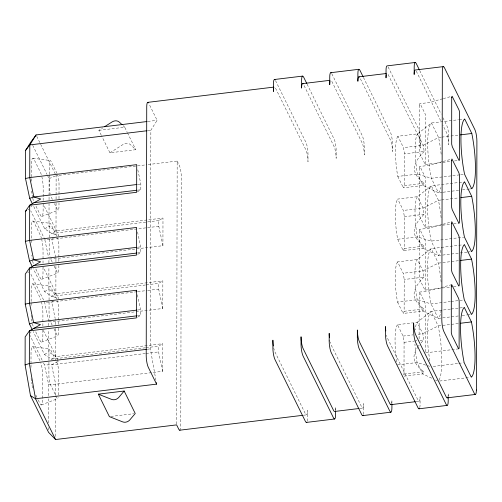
<?xml version="1.0" encoding="UTF-8"?>
<svg xmlns="http://www.w3.org/2000/svg" width="502" height="502" viewBox="0 0 502 502"><rect width="100%" height="100%" fill="white"/><g stroke="black" fill="none" stroke-linecap="round" stroke-linejoin="round"><path stroke-width="0.38" stroke-dasharray="2.51 1.88" d="M30.998 367.382L31.005 364.264M31.005 363.486L31.03 352.567A11.596 2.41 83.1 0 1 33.816 348.137L40.034 360.781M31.124 305.348L31.13 302.229M31.137 301.451L31.162 289.754A11.596 2.41 83.1 0 1 33.948 285.324L40.166 297.968A11.596 2.41 83.1 0 1 40.882 299.769M31.256 242.535L31.287 226.942A11.596 2.41 83.1 0 1 34.08 222.511L40.298 235.156A11.596 2.41 83.1 0 1 41.359 238.073M31.388 181.278L31.419 164.123A11.596 2.41 83.1 0 1 34.211 159.699L40.43 172.343A11.596 2.41 83.1 0 1 41.81 176.497M42.739 398.287L42.783 376.456A11.596 2.41 83.1 0 0 40.75 362.582M42.877 330.015L42.865 336.252A11.596 2.41 83.1 0 1 40.078 340.682L35.586 331.552M42.89 326.118L42.915 313.643A11.596 2.41 83.1 0 0 41.547 302.129M43.009 267.202L42.996 273.439A11.596 2.41 83.1 0 1 40.21 277.87L35.717 268.733M43.021 263.305L43.046 250.824A11.596 2.41 83.1 0 0 41.679 239.316M43.141 204.389L43.128 210.627A11.596 2.41 83.1 0 1 40.342 215.057L35.849 205.92M43.147 200.493L43.153 197.368M43.159 196.589L43.178 188.012A11.596 2.41 83.1 0 0 41.961 177.156M48.575 430.026L48.575 427.679M48.587 422.985L48.638 398.751M48.644 395.626L48.669 384.676L44.458 364.91L42.752 361.434M48.669 384.676L55.684 384.25L162.661 371.311L162.717 343.669L55.741 356.608L48.738 351.921L48.782 329.569M48.788 325.716L48.801 321.864L44.59 302.097L30.911 274.299M48.801 321.864L55.816 321.431L162.792 308.498L162.849 280.856L55.873 293.795L48.87 289.108L48.914 266.757M48.92 262.904L48.932 259.051L55.948 258.618L162.924 245.685L162.981 218.044L56.004 230.983L51.831 233.505L44.741 228.862L33.458 205.927M56.067 202.952L56.004 230.983L48.995 226.289L49.045 203.617M49.052 199.708L49.096 178.599L47.389 175.129M49.328 175.11L49.303 186.807A7.248 1.506 83.1 0 0 50.156 193.998M49.328 174.326L49.347 164.192A7.248 1.506 83.1 0 1 51.091 161.424L57.316 174.068M55.578 436.407L55.659 395.927M55.666 395.149L55.684 384.25L51.562 364.86L58.452 361.164L43.241 330.253M55.804 328.471L55.741 356.608L51.574 359.131L44.483 354.494L33.195 331.558M55.81 324.562L55.339 319.197M55.929 266.436L55.873 293.795L51.706 296.318L44.615 291.675L33.327 268.739M55.942 261.749L55.948 258.618L51.825 239.234L53.199 238.494M56.073 199.062L56.124 175.706L136.82 165.949M58.59 394.917L58.634 372.302A7.248 1.506 83.1 0 0 56.921 362.507L50.696 349.863A7.248 1.506 83.1 0 0 48.958 352.63L48.907 375.245A7.248 1.506 83.1 0 0 50.627 385.04L56.845 397.684A7.248 1.506 83.1 0 0 58.351 397.59M58.728 328.208L58.721 332.104A7.248 1.506 83.1 0 1 56.977 334.872L53.865 328.546M58.734 324.305L58.765 309.489A7.248 1.506 83.1 0 0 57.498 300.817M58.859 265.389L58.853 269.292A7.248 1.506 83.1 0 1 57.109 272.059L53.996 265.734M58.866 261.492L58.897 246.677A7.248 1.506 83.1 0 0 57.63 238.004M58.991 202.576L58.985 206.479A7.248 1.506 83.1 0 1 57.241 209.246L54.473 203.624M58.998 198.679L59.004 194.782M59.01 193.998L59.029 183.864A7.248 1.506 83.1 0 0 57.761 175.192M137.579 317.195L140.56 315.394L140.573 309.659L137.397 294.749M137.711 254.382L140.692 252.575L140.704 246.846L137.372 231.19M137.247 191.927L140.824 189.762L140.836 184.033L137.504 168.377M155.902 380.303L150.393 348.877L150.851 130.282L157.12 120.317L148.824 103.456M162.661 371.311L158.538 351.927L158.55 346.192L162.717 343.669M162.792 308.498L158.67 289.114L158.682 283.379L162.849 280.856M162.924 245.685L158.801 226.302L158.814 220.566L162.981 218.044M176.622 424.102L177.175 161.067L147.688 164.631M335.618 410.071L335.625 407.053A8.697 1.807 83.1 0 1 335.336 410.253M391.918 403.257L391.924 400.245A8.697 1.807 83.1 0 1 391.642 403.445M403.696 374.963A31.902 6.62 83.1 0 0 404.003 374.103L404.072 342.326A31.902 6.62 83.1 0 0 403.081 336.076L397.477 324.694L412.638 322.861M458.307 315.978L438.215 318.412L422.835 311.083L403.125 313.461A31.883 6.62 83.1 0 0 404.135 311.284L404.204 279.514A31.883 6.62 83.1 0 0 403.213 273.264L397.609 261.881L417.313 259.496L431.193 248.634L462.104 244.894M403.257 250.642A31.883 6.62 83.1 0 0 404.267 248.471L404.336 216.695A31.883 6.62 83.1 0 0 403.338 210.451L397.741 199.068L417.444 196.684L431.325 185.815L458.37 182.546M442.337 192.316L438.472 192.781L423.092 185.451L403.388 187.836A31.89 6.62 83.1 0 0 404.399 185.665L404.468 153.882A31.89 6.62 83.1 0 0 403.47 147.638L397.873 136.255L417.576 133.871L431.456 123.003L458.502 119.733M419.107 338.806L419.201 293.576A2.899 0.602 83.1 0 1 419.898 292.471L424.736 302.304A2.899 0.602 83.1 0 1 425.42 306.226L425.326 351.45A2.899 0.602 83.1 0 1 425.313 351.915M448.223 396.448L448.23 393.436A8.697 1.807 83.1 0 1 447.941 396.636M418.116 346.543L415.273 351.381L414.05 355.887A15.204 12.795 -26.2 0 0 414.206 359.225C415.323 364.559 419.622 368.468 423.713 371.725A31.902 6.62 83.1 0 1 422.703 373.896L403.752 376.186M30.923 206.899L31.758 205.701M30.798 269.718L31.626 268.514M30.245 333.127L31.08 331.929M418.492 345.997L419.151 345.138M421.021 342.897L423.776 339.942A31.902 6.62 83.1 0 0 422.784 333.692L417.187 322.315L413.397 322.773M424.171 151.497C419.91 155.996 415.248 161.035 414.445 167.442A15.204 12.795 -26.2 0 0 414.596 170.78C415.719 176.12 420.017 180.03 424.108 183.28A31.89 6.62 83.1 0 1 423.092 185.451L417.495 174.075A31.89 6.62 83.1 0 1 417.576 133.871L423.18 145.254A31.89 6.62 83.1 0 1 424.171 151.497L404.468 153.882M466.935 252.136L438.346 255.593L422.96 248.264L417.363 236.888A31.89 6.62 83.1 0 1 417.444 196.684L423.048 208.066A31.883 6.62 83.1 0 1 424.039 214.316C419.779 218.816 415.116 223.848 414.313 230.255A15.204 12.795 -26.2 0 0 414.464 233.593C415.587 238.933 419.885 242.842 423.977 246.093A31.883 6.62 83.1 0 1 422.96 248.258L403.257 250.649L397.659 239.272A31.89 6.62 83.1 0 1 397.741 199.068M423.908 277.129C419.647 281.628 414.985 286.661 414.181 293.068A15.204 12.795 -26.2 0 0 414.338 296.412C415.455 301.746 419.754 305.655 423.845 308.912A31.883 6.62 83.1 0 1 422.835 311.077L417.231 299.7A31.89 6.62 83.1 0 1 417.313 259.496L422.916 270.879A31.883 6.62 83.1 0 1 423.908 277.129L404.204 279.514M101.291 135.258L98.875 130.338L102.684 127.916M109.938 152.821L123.272 144.344A5.798 4.876 -26.2 0 1 130.401 144.607L135.785 149.696L109.938 152.821L101.642 135.96M27.855 209.805L29.066 209.07M44.741 228.862L48.995 226.289M27.723 272.617L28.934 271.883M44.615 291.675L48.87 289.108M44.483 354.494L48.738 351.921M53.068 301.307L51.693 302.047L45.299 302.091M49.096 178.599L56.124 175.706M41.729 216.519L58.106 210.162M41.597 279.332L57.975 272.975M41.465 342.144L57.843 335.788M41.333 404.963L57.711 398.601M442.563 98.819L428.626 102.621L419.942 103.663M443.297 98.618L452.101 96.215M442.375 161.644L428.35 165.459L419.81 166.476M443.115 161.443L451.969 159.034M442.243 224.457L428.219 228.272L419.678 229.288M442.984 224.256L451.844 221.846M451.712 284.659L428.087 291.085L419.553 292.101M147.808 121.44L157.12 120.317M98.875 130.338L124.722 127.213L127.144 132.133M147.751 130.658L150.851 130.282M459.274 119.639L463.139 119.175M137.598 165.855L146.91 164.725M440.907 137.228L438.591 137.504L423.18 145.254L403.47 147.638M441.678 137.134L450.181 136.105M450.953 136.011L458.684 135.076M137.73 184.41L140.836 184.033M137.724 190.139L140.824 189.762M425.338 164.48L450.702 161.418M454.542 160.954L459.154 160.395M397.873 136.255A31.89 6.62 83.1 0 0 397.785 176.453L417.495 174.075L431.337 178.279L459.932 174.821M460.704 174.727L464.57 174.263M404.399 185.665L424.108 183.28M459.142 182.452L462.235 182.082M158.814 220.566L51.831 233.505L58.715 235.538L43.505 204.621M158.801 226.302L51.825 239.234L44.722 239.285L30.704 210.79M443.109 192.222L458.564 190.352M462.43 189.888L468.611 189.135M469.389 189.047L470.932 188.859M440.775 200.041L438.459 200.323L423.048 208.066L403.338 210.451M441.553 199.947L458.552 197.888M137.604 247.222L140.704 246.846M404.336 216.695L424.039 214.316M137.592 252.952L140.692 252.575M425.207 227.293L450.57 224.231M453.645 223.861L459.023 223.208M397.659 239.272L417.363 236.888L431.205 241.092L463.666 237.17M404.267 248.477L423.977 246.093M145.498 284.973L51.706 296.318L58.583 298.351L43.373 267.434M146.277 284.879L158.682 283.379M136.964 291.737L51.693 302.047L55.182 318.45M137.736 291.643L147.042 290.52M147.814 290.426L158.67 289.114M467.707 252.048L470.801 251.671M458.42 260.701L438.328 263.136L422.916 270.879L403.213 273.264M137.473 310.035L140.573 309.659M137.46 315.764L140.56 315.394M425.075 290.106L450.438 287.044M453.513 286.673L457.353 286.209M397.609 261.881A31.89 6.62 83.1 0 0 397.528 302.085L417.231 299.7L431.074 303.911L450.394 301.57M451.166 301.476L462.762 300.077M404.135 311.29L423.845 308.912M450.382 309.106L431.061 311.447L417.187 322.315A31.89 6.62 83.1 0 0 415.135 329.87M451.154 309.019L462.744 307.613M145.373 347.786L51.574 359.131L52.948 359.539M146.145 347.691L158.55 346.192M147.293 349.248L150.393 348.877M145.36 353.521L51.562 364.86L44.458 364.91M146.132 353.427L158.538 351.927M462.166 315.513L466.804 314.955M467.575 314.861L470.669 314.484M458.288 323.52L438.196 325.949L422.784 333.692L416.723 334.426M403.081 336.076L412.933 334.884M404.072 342.326L413.924 341.134M414.683 341.04L416.955 340.764M419.992 340.4L423.776 339.942M425.715 352.831L458.759 348.84M397.396 364.898L417.099 362.513L426.775 365.437M433.264 366.441L457.993 363.448M458.765 363.36L463.402 362.795M404.003 374.103L423.713 371.725M110.904 416.453L133.714 413.698M439.626 381.037L469.765 377.391M303.308 415.254L306.421 414.878M359.677 408.44L362.72 408.07M415.982 401.625L419.026 401.261M32.825 158.23L50.225 160.508M32.693 221.043L50.093 223.321M32.561 283.862L49.962 286.134M32.429 346.675L49.83 348.946M57.077 360.756L58.452 361.164M427.466 365.651L429.555 366.291M435.523 380.014L437.443 380.924M431.676 378.188L422.703 373.896L417.099 362.513A31.89 6.62 83.1 0 1 414.934 344.039M123.109 125.682L124.722 127.213M419.741 70.6L441.176 114.161M442.902 117.675L446.705 125.4A8.697 1.807 83.1 0 1 448.763 137.153L448.75 144.695A8.697 1.807 83.1 0 0 446.692 132.942L442.889 125.211M416.265 71.115L441.158 121.697M388.134 66.979L418.555 128.807A8.697 1.807 83.1 0 1 420.613 140.56L420.594 148.096A8.697 1.807 83.1 0 0 418.536 136.343L388.115 74.516A8.697 1.807 83.1 0 0 387.073 73.417M363.435 77.408L390.399 132.214A8.697 1.807 83.1 0 1 392.464 143.967L392.445 151.504A8.697 1.807 83.1 0 0 390.387 139.751L359.965 77.923M397.785 176.453L403.388 187.836M331.828 73.788L362.249 135.615A8.697 1.807 83.1 0 1 364.308 147.368L364.295 154.905A8.697 1.807 83.1 0 0 362.237 143.152L331.809 81.324A8.697 1.807 83.1 0 0 330.774 80.226M307.13 84.217L334.1 139.023A8.697 1.807 83.1 0 1 336.158 150.776L336.139 158.312A8.697 1.807 83.1 0 0 334.081 146.559L303.66 84.731M397.528 302.085L403.125 313.461M275.523 80.596L305.944 142.424A8.697 1.807 83.1 0 1 308.002 154.177L307.99 161.713A8.697 1.807 83.1 0 0 305.931 149.96L275.51 88.132A8.697 1.807 83.1 0 0 274.036 87.361M177.175 161.067L179.245 165.283A8.697 1.807 83.1 0 1 181.304 177.037L180.789 425.778A8.697 1.807 83.1 0 1 180.5 428.978M127.489 132.835L135.785 149.696M36.759 136.362L55.427 174.301M32.712 145.298L47.05 174.439M52.403 199.407L51.016 196.596A7.248 1.506 83.1 0 1 50.57 195.473M56.839 236.178L50.959 224.237A7.248 1.506 83.1 0 0 49.221 227.004L49.171 249.619A7.248 1.506 83.1 0 0 50.024 256.817M52.271 262.22L50.884 259.415A7.248 1.506 83.1 0 1 50.438 258.292M56.707 298.991L50.827 287.05A7.248 1.506 83.1 0 0 49.089 289.817L49.039 312.432A7.248 1.506 83.1 0 0 49.893 319.63M52.139 325.039L50.758 322.228A7.248 1.506 83.1 0 1 50.307 321.104M29.411 334.332L42.406 360.737M35.799 395.068L37.876 399.285M38.221 399.987L39.947 403.495A11.596 2.41 83.1 0 0 42.733 399.065M44.885 240.044L48.606 257.532M441.164 154.196A40.587 8.427 83.1 0 0 438.591 137.504L431.456 123.003A40.587 8.427 83.1 0 0 431.337 178.279L438.472 192.781A40.587 8.427 83.1 0 0 440.925 187.453M33.402 200.612A11.596 2.41 83.1 0 1 32.737 198.252M32.586 197.593A11.596 2.41 83.1 0 1 31.576 191.011M363.473 414.388A8.697 1.807 83.1 0 0 363.755 411.188L363.774 403.652A8.697 1.807 83.1 0 1 361.685 406.971L331.264 345.144A8.697 1.807 83.1 0 1 330.228 342.025M307.168 421.197A8.697 1.807 83.1 0 0 307.456 417.997L307.469 410.46A8.697 1.807 83.1 0 1 305.379 413.78L274.958 351.952A8.697 1.807 83.1 0 1 273.628 347.478M419.772 407.58A8.697 1.807 83.1 0 0 420.061 404.374L420.08 396.837A8.697 1.807 83.1 0 1 417.984 400.163L387.563 338.335A8.697 1.807 83.1 0 1 386.527 335.217M33.27 263.424A11.596 2.41 83.1 0 1 32.605 261.065M32.454 260.412A11.596 2.41 83.1 0 1 31.601 255.33M441.114 217.755A40.587 8.427 83.1 0 0 438.459 200.323L431.325 185.815A40.587 8.427 83.1 0 0 431.205 241.092L438.346 255.593A40.587 8.427 83.1 0 0 441.346 247.291M441.132 282.055A40.587 8.427 83.1 0 0 438.328 263.136L431.193 248.634A40.587 8.427 83.1 0 0 431.074 303.911L438.215 318.412A40.587 8.427 83.1 0 0 441.214 310.104M33.145 326.237A11.596 2.41 83.1 0 1 32.479 323.878M31.908 321.117A11.596 2.41 83.1 0 1 31.563 318.895M31.388 317.396A11.596 2.41 83.1 0 1 31.199 315.162M32.668 387.933A11.596 2.41 83.1 0 1 31.538 382.461M31.344 380.955A11.596 2.41 83.1 0 1 31.068 377.975M439.018 380.083A40.587 8.427 83.1 0 0 438.196 325.949L431.061 311.447A40.587 8.427 83.1 0 0 430.019 361.798M396.881 361.879A31.89 6.62 83.1 0 1 397.477 324.694M419.333 230.763L419.239 275.987A2.899 0.602 83.1 0 0 419.923 279.909L424.761 289.742A2.899 0.602 83.1 0 0 425.458 288.637L425.552 243.407A2.899 0.602 83.1 0 0 424.868 239.492L420.03 229.659A2.899 0.602 83.1 0 0 419.333 230.763M419.465 167.95L419.371 213.174A2.899 0.602 83.1 0 0 420.055 217.096L424.893 226.929A2.899 0.602 83.1 0 0 425.589 225.825L425.683 180.594A2.899 0.602 83.1 0 0 424.999 176.679L420.161 166.84A2.899 0.602 83.1 0 0 419.465 167.95M419.59 105.138L419.496 150.362A2.899 0.602 83.1 0 0 420.187 154.277L425.025 164.116A2.899 0.602 83.1 0 0 425.721 163.006L425.815 117.782A2.899 0.602 83.1 0 0 425.131 113.866L420.293 104.027A2.899 0.602 83.1 0 0 419.59 105.138"/><path stroke-width="0.75" d="M180.168 429.869A8.697 1.807 83.1 0 1 178.699 429.103L176.622 424.887L55.571 439.526L48.569 432.366L30.471 395.595L25.1 364.923L25.156 336.905L29.411 330.849L40.474 324.631L33.596 322.598L29.436 323.909L25.226 304.143L25.288 274.086L29.543 268.037L40.606 261.818L33.728 259.785L29.568 261.096L25.357 241.33L25.42 211.273L29.674 205.224L40.737 198.999L33.86 196.966L29.7 198.284L25.489 178.517L25.546 150.493L31.005 141.828L36.069 134.956L147.036 121.534M25.226 304.143L29.467 303.214L136.444 290.275L136.387 317.917L29.411 330.849L29.342 363.511L35.517 398.77L55.571 439.526M329.186 340.927L329.199 333.391A8.697 1.807 83.1 0 0 329.475 337.727M335.612 410.824L335.606 414.589A8.697 1.807 83.1 0 1 333.516 417.915L303.095 356.087A8.697 1.807 83.1 0 1 301.037 344.334L301.049 336.792A8.697 1.807 83.1 0 0 303.108 348.551L333.529 410.372A8.697 1.807 83.1 0 0 334.57 411.471L358.917 408.528M391.918 404.016L391.911 407.781A8.697 1.807 83.1 0 1 389.822 411.107L359.394 349.279A8.697 1.807 83.1 0 1 357.336 337.526L357.355 329.983A8.697 1.807 83.1 0 0 359.413 341.743L389.834 403.564A8.697 1.807 83.1 0 0 391.309 404.336M448.223 397.207L448.211 400.972A8.697 1.807 83.1 0 1 446.121 404.298L415.7 342.471A8.697 1.807 83.1 0 1 413.642 330.718L413.654 323.175A8.697 1.807 83.1 0 0 415.719 334.928L446.14 396.756A8.697 1.807 83.1 0 0 447.608 397.528M476.379 390.029L476.9 141.288A8.697 1.807 83.1 0 0 474.842 129.535L444.421 67.707A8.697 1.807 83.1 0 0 442.331 71.033L441.81 319.774A8.697 1.807 83.1 0 0 443.868 331.527L474.29 393.355A8.697 1.807 83.1 0 0 476.379 390.029M36.069 134.956L29.8 144.921L25.546 150.493M124.17 391.027L118.761 397.427A5.798 4.876 -26.2 0 1 111.632 399.41L98.323 394.158L109.386 416.641L122.695 421.893A5.798 4.876 -26.2 0 0 129.823 419.904L135.233 413.51L124.17 391.027L98.323 394.158M104.592 126.705L112.21 121.86A5.798 4.876 -26.2 0 1 119.338 122.124L122.03 124.665M25.42 211.273L26.637 210.539M25.1 364.923L29.342 363.511L146.515 349.342M25.489 178.517L29.731 177.582L136.707 164.65L136.651 192.285L29.674 205.224L29.599 240.402L33.728 259.785L136.826 247.317M25.357 241.33L29.599 240.402L136.575 227.462L136.519 255.098L29.543 268.037L29.467 303.214L33.596 322.598L136.695 310.129M274.487 79.498L302.637 76.097M330.787 72.69L358.943 69.289M415.242 62.474L387.092 65.881A8.697 1.807 83.1 0 0 386.038 70.299L386.025 77.841A8.697 1.807 83.1 0 1 386.308 74.635M147.789 102.358L273.69 87.128M302.618 83.633L330.009 80.32M358.924 76.825L386.314 73.512M443.379 66.609L415.229 70.016A8.697 1.807 83.1 0 0 414.175 74.434L414.194 66.898A8.697 1.807 83.1 0 1 416.283 63.572L419.396 69.897M146.973 130.752L29.8 144.921L29.731 177.582L33.86 196.966L136.958 184.504M460.227 134.887L471.817 133.488A40.587 8.427 83.1 0 1 471.704 188.765L464.57 174.263A40.587 8.427 83.1 0 1 464.683 118.987L471.817 133.488M33.847 202.701L136.946 190.233M460.867 197.612L471.692 196.301A40.587 8.427 83.1 0 1 471.573 251.577L464.438 237.076A40.587 8.427 83.1 0 1 464.551 181.799L471.692 196.301M33.716 265.514L136.814 253.046M460.736 260.425L471.56 259.114A40.587 8.427 83.1 0 1 471.441 314.39L464.306 299.889A40.587 8.427 83.1 0 1 464.419 244.612L471.56 259.114M33.584 328.327L136.682 315.858M460.61 323.238L471.428 321.926A40.587 8.427 83.1 0 1 471.309 377.203L464.174 362.701A40.587 8.427 83.1 0 1 464.287 307.425L471.428 321.926M156.304 382.599L156.574 384.137L35.517 398.77L30.471 395.595M179.735 430.195L302.53 415.349M390.876 404.662L415.223 401.719M447.175 397.854L475.331 394.453M306.402 422.414L334.558 419.013M362.708 415.606L390.857 412.205M419.013 408.797L447.163 405.396M363.09 76.706L359.978 70.387A8.697 1.807 83.1 0 0 357.888 73.706L357.876 81.242A8.697 1.807 83.1 0 1 359.426 77.088M306.785 83.514L303.672 77.195A8.697 1.807 83.1 0 0 301.583 80.515L301.57 88.051A8.697 1.807 83.1 0 1 303.12 83.897M156.574 384.137L148.272 367.269A8.697 1.807 83.1 0 1 146.214 355.523L146.735 106.775A8.697 1.807 83.1 0 1 148.291 102.621M29.7 198.284L32.435 203.843M29.568 261.096L32.304 266.656M29.436 323.909L32.172 329.469M136.444 290.275L136.764 291.769M331.289 72.953A8.697 1.807 83.1 0 0 329.739 77.107L329.72 84.65A8.697 1.807 83.1 0 1 330.009 81.443M274.989 79.762A8.697 1.807 83.1 0 0 273.433 83.922L273.421 91.458A8.697 1.807 83.1 0 1 273.703 88.252M273.377 346.029A8.697 1.807 83.1 0 1 272.9 340.199L272.881 347.735A8.697 1.807 83.1 0 0 274.939 359.488L305.367 421.316A8.697 1.807 83.1 0 0 306.835 422.088M329.186 340.927A8.697 1.807 83.1 0 0 331.245 352.68L361.666 414.508A8.697 1.807 83.1 0 0 363.141 415.279M385.774 330.912A8.697 1.807 83.1 0 1 385.505 326.582L385.492 334.119A8.697 1.807 83.1 0 0 387.55 345.872L417.971 407.699A8.697 1.807 83.1 0 0 419.44 408.471M451.317 286.102L451.298 332.631L451.932 335.298L458.414 348.47A2.899 0.602 83.1 0 0 459.11 347.365L459.204 302.141A2.899 0.602 83.1 0 0 458.521 298.219L451.712 284.659L451.317 286.102M451.449 223.29L451.43 269.812L452.064 272.486L458.546 285.657A2.899 0.602 83.1 0 0 459.242 284.552L459.336 239.322A2.899 0.602 83.1 0 0 458.652 235.407L451.844 221.846L451.449 223.29M451.574 160.477L451.555 207L452.195 209.667L458.677 222.844A2.899 0.602 83.1 0 0 459.374 221.74L459.468 176.509A2.899 0.602 83.1 0 0 458.784 172.594L451.969 159.034L451.574 160.477M451.706 97.664L451.687 144.187L452.327 146.854L458.809 160.031A2.899 0.602 83.1 0 0 459.506 158.921L459.6 113.697A2.899 0.602 83.1 0 0 458.91 109.781L452.101 96.215L451.706 97.664"/></g></svg>
